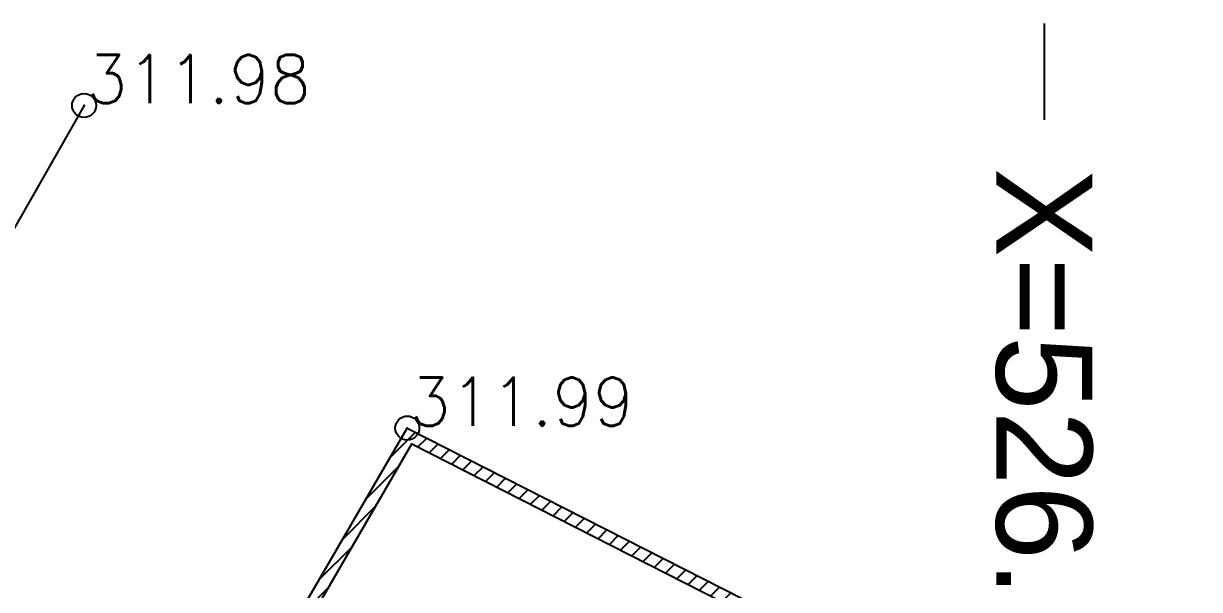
# Model space of a CAD drawing. Header units: millimetres. Extents: x 524954 to 526204, y 9523489 to 9524010.
# Drawn here: x 526078.76 to 526103.23, y 9523984.56 to 9523996.33 of the extents above; entities that cross this region are included whole.
import ezdxf

# ---------------------------------------------------------------- set-up
doc = ezdxf.new("R2010")
doc.units = ezdxf.units.MM
doc.header["$PDMODE"] = 32
doc.header["$PDSIZE"] = 0.5
for name, color, linetype in [('Annotation', 7, 'Continuous'), ('Bord_Route_Existante', 6, 'Continuous'), ('Carroyage', 7, 'Continuous'), ('Cloture', 7, 'Continuous'), ('Murs', 1, 'Continuous'), ('TopoAlt', 3, 'Continuous'), ('TOPOJIS', 7, 'Continuous')]:
    doc.layers.add(name, color=color, linetype=linetype)
doc.layers.add('Bord_Route_Existante_POLY3D', color=6, linetype='Continuous', plot=False)
doc.styles.add('Simplex 1.0', font='Simplex.shx', dxfattribs={"width": 0.99, "height": 1})
doc.styles.get("Standard").update_dxf_attribs({"font": 'arial.ttf'})

# ---------------------------------------------------------------- blocks, each defined once
blk = doc.blocks.new('TCPOINT M')
at = {"color": 0}
blk.add_point((0, 0), dxfattribs=at)
at = {"layer": 'TopoAlt', "style": 'Simplex 1.0', "width": 0.99}
blk.add_attdef('ALT', (0.15, 0.15), '', height=1, dxfattribs=at)

msp = doc.modelspace()

# ---------------------------------------------------------------- hatches: boundary and pattern name
at = {"layer": 'Murs'}
h = msp.add_hatch(dxfattribs=at)
h.set_pattern_fill('_U', color=256, scale=0.25, angle=45, style=0, pattern_type=0)
h.set_pattern_definition([(45, (0, 0), (-0.1767766952966, 0.1767766952966), [])])
h.paths.add_polyline_path([(526079.188, 9523974.91), (526086.743, 9523987.912), (526099.063, 9523981.648), (526098.95, 9523981.425), (526086.84, 9523987.582), (526079.404, 9523974.784)])

# ---------------------------------------------------------------- linework, layer by layer
at = {"layer": 'Bord_Route_Existante', "flags": 128}
msp.add_lwpolyline([(526080.016, 9523994.621), (526080.016, 9523994.621), (526051.373, 9523944.364), (526050.548, 9523936.131), (526045.92, 9523926.99), (526043.59, 9523917.519), (526044.935, 9523912.48), (526047.152, 9523908.925), (526050.371, 9523905.908), (526053.495, 9523904.184), (526065.976, 9523898.567), (526071.553, 9523896.119), (526076.609, 9523894.625), (526080.032, 9523893.902), (526083.265, 9523892.678), (526086.935, 9523890.583), (526090.09, 9523888.011), (526092.743, 9523886.661), (526094.589, 9523886.082), (526101.733, 9523884.956), (526110.276, 9523883.718)], dxfattribs=at)
at = {"layer": 'Bord_Route_Existante_POLY3D'}
msp.add_polyline3d([(526080.016, 9523994.621, 311.98), (526051.373, 9523944.364, 310.9), (526050.548, 9523936.131, 310.62), (526045.92, 9523926.99, 310.29), (526043.59, 9523917.519, 309.87), (526044.935, 9523912.48, 309.45), (526047.152, 9523908.925, 309.14), (526050.371, 9523905.908, 308.82), (526053.495, 9523904.184, 308.56), (526065.976, 9523898.567, 307.92), (526071.553, 9523896.119, 307.84), (526076.609, 9523894.625, 307.75), (526079.9, 9523893.969, 307.69), (526080.032, 9523893.902, 307.67), (526083.265, 9523892.678, 0), (526086.935, 9523890.583, 307.49), (526089.108, 9523888.774, 307.43), (526090.09, 9523888.011, 307.37), (526092.743, 9523886.661, 307.26), (526094.589, 9523886.082, 307.21), (526101.733, 9523884.956, 306.86), (526109.929, 9523883.792, 306.4)], dxfattribs=at)
at = {"layer": 'Carroyage'}
msp.add_line((526100, 9523996.325), (526100, 9523994.325), dxfattribs=at)
at = {"layer": 'Cloture', "flags": 128}
for points in [[(526079.188, 9523974.91), (526086.743, 9523987.912), (526099.063, 9523981.648)], [(526079.404, 9523974.784), (526086.84, 9523987.582), (526098.95, 9523981.425)]]:
    msp.add_lwpolyline(points, dxfattribs=at)

# ---------------------------------------------------------------- block references
at = {"layer": 'TOPOJIS'}
ref = msp.add_blockref('TCPOINT M', (526080.016, 9523994.621, 311.98), dxfattribs=at)
ref.add_attrib('ALT', '311.98', (526080.066, 9523994.671, 311.98), dxfattribs={"layer": 'TopoAlt', "height": 1, "style": 'Simplex 1.0', "width": 0.99})
ref = msp.add_blockref('TCPOINT M', (526086.743, 9523987.912, 311.99), dxfattribs=at)
ref.add_attrib('ALT', '311.99', (526086.793, 9523987.962, 311.99), dxfattribs={"layer": 'TopoAlt', "height": 1, "style": 'Simplex 1.0', "width": 0.99})

# ---------------------------------------------------------------- texts
at = {"layer": 'Annotation'}
msp.add_text('X=526.', height=2, rotation=270, dxfattribs=at).set_placement((526099, 9523993.325))

doc.saveas('drawing.dxf')
